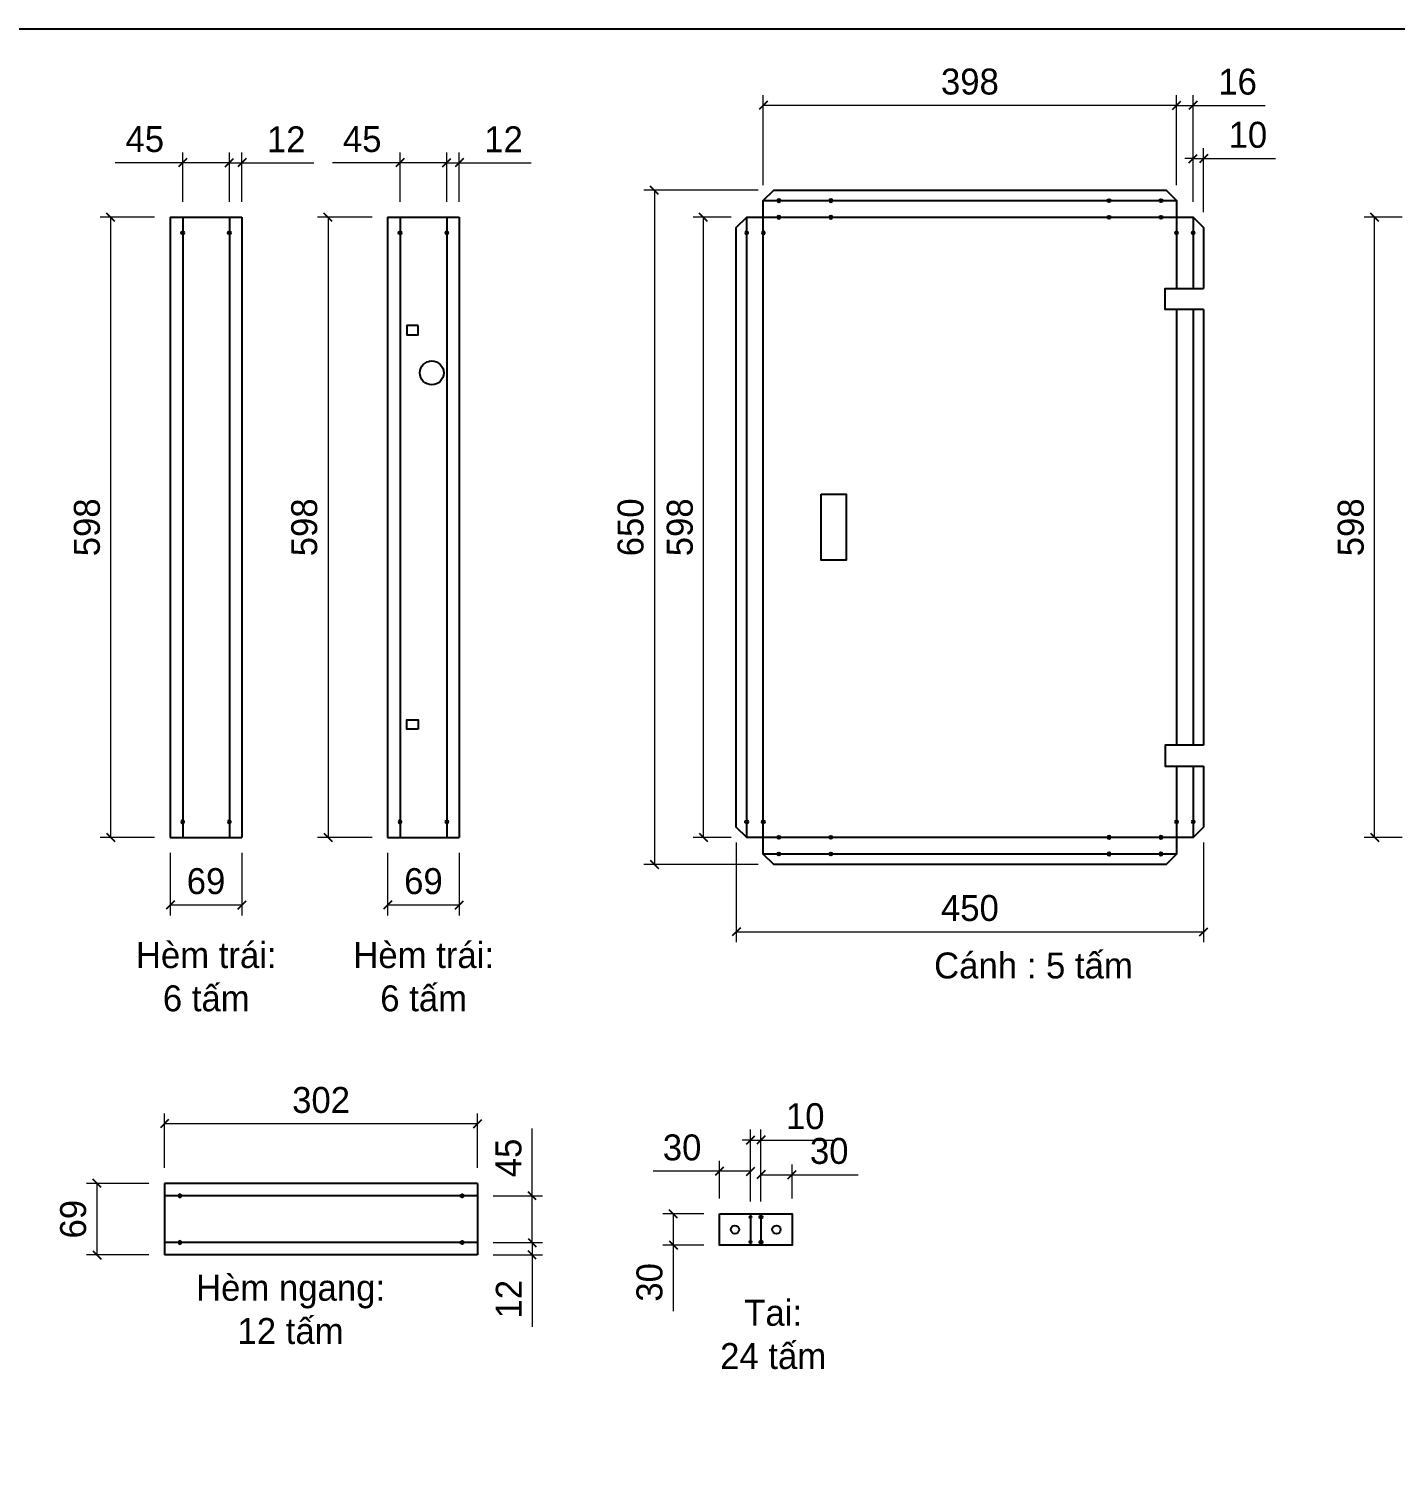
# Model space of a CAD drawing. Header units: millimetres. Extents: x 0 to 4269, y 0 to 3019.
# Drawn here: x 1314 to 2630, y 1626 to 3019 of the extents above; entities that cross this region are included whole.
import ezdxf

# ---------------------------------------------------------------- set-up
doc = ezdxf.new("R2010")
doc.units = ezdxf.units.MM
doc.layers.add('CNC', color=7, linetype='Continuous')
doc.layers.add('DIM', color=253, linetype='Continuous')
doc.styles.add('Arial', font='arial.ttf')
doc.dimstyles.new('Dim-25', dxfattribs={"dimtxt": 25, "dimasz": 8, "dimexe": 10, "dimexo": 15, "dimgap": 10, "dimtad": 1, "dimdec": 0, "dimtxsty": 'Standard', "dimblk": 'OBLIQUE', "dimcen": 10, "dimclrd": 5, "dimclre": 5, "dimclrt": 3, "dimazin": 3, "dimtfac": 1, "dimtdec": 0, "dimtmove": 0, "dimatfit": 3, "dimldrblk": 'OBLIQUE', "dimlwd": 9, "dimlwe": 9})

# ---------------------------------------------------------------- blocks, each defined once
blk = doc.blocks.new('*D17')
at = {"color": 5, "lineweight": 9, "ltscale": 3, "transparency": 16777216}
for p, q in [((2018.8, 1891.7), (2018.8, 1924.5)), ((2048.8, 1891.7), (2048.8, 1924.5)), ((2018.8, 1914.5), (2048.8, 1914.5)), ((2048.8, 1914.5), (2112.5, 1914.5))]:
    blk.add_line(p, q, dxfattribs=at)
at = {"color": 0, "linetype": 'ByBlock', "lineweight": -2}
for p, q in [((2022.8, 1918.5), (2014.8, 1910.5)), ((2044.8, 1910.5), (2052.8, 1918.5))]:
    blk.add_line(p, q, dxfattribs=at)
at = {"layer": 'Defpoints', "color": 0, "ltscale": 3, "transparency": 16777216}
for p in [(2048.8, 1914.5), (2018.8, 1876.7), (2048.8, 1876.7)]:
    blk.add_point(p, dxfattribs=at)
at = {"color": 3, "ltscale": 3, "transparency": 16777216, "insert": (2084.6, 1937.3), "char_height": 25, "attachment_point": 5}
blk.add_mtext('30', dxfattribs=at)
blk = doc.blocks.new('_Oblique')
at = {"color": 0, "linetype": 'ByBlock', "lineweight": -2}
blk.add_line((-0.5, -0.5), (0.5, 0.5), dxfattribs=at)
blk = doc.blocks.new('*D18')
at = {"color": 0, "linetype": 'ByBlock', "lineweight": -2}
for p, q in [((1982.8, 1921.9), (1974.8, 1913.9)), ((2004.8, 1913.9), (2012.8, 1921.9))]:
    blk.add_line(p, q, dxfattribs=at)
at = {"color": 5, "lineweight": 9, "ltscale": 3, "transparency": 16777216}
for p, q in [((1978.8, 1891.7), (1978.8, 1927.9)), ((2008.8, 1891.7), (2008.8, 1927.9)), ((1978.8, 1917.9), (1915.1, 1917.9)), ((2008.8, 1917.9), (1978.8, 1917.9))]:
    blk.add_line(p, q, dxfattribs=at)
at = {"layer": 'Defpoints', "color": 0, "ltscale": 3, "transparency": 16777216}
for p in [(1978.8, 1917.9), (1978.8, 1876.7), (2008.8, 1876.7)]:
    blk.add_point(p, dxfattribs=at)
at = {"color": 3, "ltscale": 3, "transparency": 16777216, "insert": (1942.9, 1940.7), "char_height": 25, "attachment_point": 5}
blk.add_mtext('30', dxfattribs=at)
blk = doc.blocks.new('*D19')
at = {"color": 0, "linetype": 'ByBlock', "lineweight": -2}
for p, q in [((2004.8, 1944), (2012.8, 1952)), ((2022.8, 1952), (2014.8, 1944))]:
    blk.add_line(p, q, dxfattribs=at)
at = {"color": 5, "lineweight": 9, "ltscale": 3, "transparency": 16777216}
for p, q in [((2008.8, 1888.7), (2008.8, 1958)), ((2018.8, 1888.7), (2018.8, 1958)), ((2008.8, 1948), (2000.8, 1948)), ((2008.8, 1948), (2018.8, 1948)), ((2018.8, 1948), (2088.2, 1948))]:
    blk.add_line(p, q, dxfattribs=at)
at = {"layer": 'Defpoints', "color": 0, "ltscale": 3, "transparency": 16777216}
for p in [(2018.8, 1948), (2008.8, 1873.7), (2018.8, 1873.7)]:
    blk.add_point(p, dxfattribs=at)
at = {"color": 3, "ltscale": 3, "transparency": 16777216, "insert": (2061.5, 1970.8), "char_height": 25, "attachment_point": 5}
blk.add_mtext('10', dxfattribs=at)
blk = doc.blocks.new('*D20')
at = {"color": 0, "linetype": 'ByBlock', "lineweight": -2}
for p, q in [((1938.4, 1872.7), (1930.4, 1880.7)), ((1930.4, 1850.7), (1938.4, 1842.7))]:
    blk.add_line(p, q, dxfattribs=at)
at = {"color": 5, "lineweight": 9, "ltscale": 3, "transparency": 16777216}
for p, q in [((1963.8, 1876.7), (1924.4, 1876.7)), ((1934.4, 1876.7), (1934.4, 1846.7)), ((1963.8, 1846.7), (1924.4, 1846.7)), ((1934.4, 1846.7), (1934.4, 1783))]:
    blk.add_line(p, q, dxfattribs=at)
at = {"layer": 'Defpoints', "color": 0, "ltscale": 3, "transparency": 16777216}
for p in [(1978.8, 1876.7), (1934.4, 1846.7), (1978.8, 1846.7)]:
    blk.add_point(p, dxfattribs=at)
at = {"color": 3, "ltscale": 3, "transparency": 16777216, "insert": (1911.6, 1810.8), "char_height": 25, "attachment_point": 5, "rotation": 90}
blk.add_mtext('30', dxfattribs=at)
blk = doc.blocks.new('f3daunguoc')
at = {"layer": 'CNC', "color": 2, "lineweight": -3}
blk.add_circle((0, 0), 1.5, dxfattribs=at)
blk = doc.blocks.new('*D21')
at = {"color": 0, "linetype": 'ByBlock', "lineweight": -2}
for p, q in [((1502.9, 2885.7), (1510.9, 2893.7)), ((1522.9, 2893.7), (1514.9, 2885.7))]:
    blk.add_line(p, q, dxfattribs=at)
at = {"layer": 'Defpoints', "color": 0, "transparency": 16777216}
for p in [(1518.9, 2889.7), (1506.9, 2837.2), (1518.9, 2837.2)]:
    blk.add_point(p, dxfattribs=at)
at = {"layer": 'DIM', "color": 5, "lineweight": 9, "transparency": 16777216}
for p, q in [((1506.9, 2852.2), (1506.9, 2899.7)), ((1518.9, 2852.2), (1518.9, 2899.7)), ((1506.9, 2889.7), (1498.9, 2889.7)), ((1506.9, 2889.7), (1518.9, 2889.7)), ((1518.9, 2889.7), (1588.2, 2889.7))]:
    blk.add_line(p, q, dxfattribs=at)
at = {"layer": 'DIM', "color": 3, "transparency": 16777216, "insert": (1561.6, 2912.3), "char_height": 25, "attachment_point": 5}
blk.add_mtext('12', dxfattribs=at)
blk = doc.blocks.new('*D22')
at = {"color": 0, "linetype": 'ByBlock', "lineweight": -2}
for p, q in [((1465.9, 2893.7), (1457.9, 2885.7)), ((1502.9, 2885.7), (1510.9, 2893.7))]:
    blk.add_line(p, q, dxfattribs=at)
at = {"layer": 'Defpoints', "color": 0, "transparency": 16777216}
for p in [(1461.9, 2889.7), (1461.9, 2837.2), (1506.9, 2837.2)]:
    blk.add_point(p, dxfattribs=at)
at = {"layer": 'DIM', "color": 5, "lineweight": 9, "transparency": 16777216}
for p, q in [((1461.9, 2852.2), (1461.9, 2899.7)), ((1506.9, 2852.2), (1506.9, 2899.7)), ((1461.9, 2889.7), (1396.9, 2889.7)), ((1506.9, 2889.7), (1461.9, 2889.7))]:
    blk.add_line(p, q, dxfattribs=at)
at = {"layer": 'DIM', "color": 3, "transparency": 16777216, "insert": (1425.4, 2912.4), "char_height": 25, "attachment_point": 5}
blk.add_mtext('45', dxfattribs=at)
blk = doc.blocks.new('*D23')
at = {"color": 0, "linetype": 'ByBlock', "lineweight": -2}
for p, q in [((1396.5, 2833.2), (1388.5, 2841.2)), ((1388.5, 2243.6), (1396.5, 2235.6))]:
    blk.add_line(p, q, dxfattribs=at)
at = {"layer": 'Defpoints', "color": 0, "transparency": 16777216}
for p in [(1449.9, 2837.2), (1392.5, 2239.6), (1449.9, 2239.6)]:
    blk.add_point(p, dxfattribs=at)
at = {"layer": 'DIM', "color": 5, "lineweight": 9, "transparency": 16777216}
for p, q in [((1434.9, 2837.2), (1382.5, 2837.2)), ((1392.5, 2837.2), (1392.5, 2239.6)), ((1434.9, 2239.6), (1382.5, 2239.6))]:
    blk.add_line(p, q, dxfattribs=at)
at = {"layer": 'DIM', "color": 3, "transparency": 16777216, "insert": (1369.8, 2538.4), "char_height": 25, "attachment_point": 5, "rotation": 90}
blk.add_mtext('598', dxfattribs=at)
blk = doc.blocks.new('*D24')
at = {"color": 0, "linetype": 'ByBlock', "lineweight": -2}
for p, q in [((1453.9, 2178.5), (1445.9, 2170.5)), ((1514.9, 2170.5), (1522.9, 2178.5))]:
    blk.add_line(p, q, dxfattribs=at)
at = {"layer": 'Defpoints', "color": 0, "transparency": 16777216}
for p in [(1449.9, 2239.6), (1518.9, 2239.6), (1518.9, 2174.5)]:
    blk.add_point(p, dxfattribs=at)
at = {"layer": 'DIM', "color": 5, "lineweight": 9, "transparency": 16777216}
for p, q in [((1449.9, 2224.6), (1449.9, 2164.5)), ((1518.9, 2224.6), (1518.9, 2164.5)), ((1449.9, 2174.5), (1518.9, 2174.5))]:
    blk.add_line(p, q, dxfattribs=at)
at = {"layer": 'DIM', "color": 3, "transparency": 16777216, "insert": (1484.4, 2197.3), "char_height": 25, "attachment_point": 5}
blk.add_mtext('69', dxfattribs=at)
blk = doc.blocks.new('*D25')
at = {"color": 0, "linetype": 'ByBlock', "lineweight": -2}
for p, q in [((1712.3, 2885.7), (1720.3, 2893.7)), ((1732.3, 2893.7), (1724.3, 2885.7))]:
    blk.add_line(p, q, dxfattribs=at)
at = {"layer": 'Defpoints', "color": 0, "transparency": 16777216}
for p in [(1728.3, 2889.7), (1716.3, 2837.2), (1728.3, 2837.2)]:
    blk.add_point(p, dxfattribs=at)
at = {"layer": 'DIM', "color": 5, "lineweight": 9, "transparency": 16777216}
for p, q in [((1716.3, 2852.2), (1716.3, 2899.7)), ((1728.3, 2852.2), (1728.3, 2899.7)), ((1716.3, 2889.7), (1708.3, 2889.7)), ((1716.3, 2889.7), (1728.3, 2889.7)), ((1728.3, 2889.7), (1797.5, 2889.7))]:
    blk.add_line(p, q, dxfattribs=at)
at = {"layer": 'DIM', "color": 3, "transparency": 16777216, "insert": (1770.9, 2912.3), "char_height": 25, "attachment_point": 5}
blk.add_mtext('12', dxfattribs=at)
blk = doc.blocks.new('*D26')
at = {"color": 0, "linetype": 'ByBlock', "lineweight": -2}
for p, q in [((1675.3, 2893.7), (1667.3, 2885.7)), ((1712.3, 2885.7), (1720.3, 2893.7))]:
    blk.add_line(p, q, dxfattribs=at)
at = {"layer": 'Defpoints', "color": 0, "transparency": 16777216}
for p in [(1671.3, 2889.7), (1671.3, 2837.2), (1716.3, 2837.2)]:
    blk.add_point(p, dxfattribs=at)
at = {"layer": 'DIM', "color": 5, "lineweight": 9, "transparency": 16777216}
for p, q in [((1671.3, 2852.2), (1671.3, 2899.7)), ((1716.3, 2852.2), (1716.3, 2899.7)), ((1671.3, 2889.7), (1606.3, 2889.7)), ((1716.3, 2889.7), (1671.3, 2889.7))]:
    blk.add_line(p, q, dxfattribs=at)
at = {"layer": 'DIM', "color": 3, "transparency": 16777216, "insert": (1634.8, 2912.4), "char_height": 25, "attachment_point": 5}
blk.add_mtext('45', dxfattribs=at)
blk = doc.blocks.new('*D27')
at = {"color": 0, "linetype": 'ByBlock', "lineweight": -2}
for p, q in [((1605.9, 2833.2), (1597.9, 2841.2)), ((1597.9, 2243.6), (1605.9, 2235.6))]:
    blk.add_line(p, q, dxfattribs=at)
at = {"layer": 'Defpoints', "color": 0, "transparency": 16777216}
for p in [(1659.3, 2837.2), (1601.9, 2239.6), (1659.3, 2239.6)]:
    blk.add_point(p, dxfattribs=at)
at = {"layer": 'DIM', "color": 5, "lineweight": 9, "transparency": 16777216}
for p, q in [((1644.3, 2837.2), (1591.9, 2837.2)), ((1601.9, 2837.2), (1601.9, 2239.6)), ((1644.3, 2239.6), (1591.9, 2239.6))]:
    blk.add_line(p, q, dxfattribs=at)
at = {"layer": 'DIM', "color": 3, "transparency": 16777216, "insert": (1579.1, 2538.4), "char_height": 25, "attachment_point": 5, "rotation": 90}
blk.add_mtext('598', dxfattribs=at)
blk = doc.blocks.new('*D28')
at = {"color": 0, "linetype": 'ByBlock', "lineweight": -2}
for p, q in [((1663.3, 2178.5), (1655.3, 2170.5)), ((1724.3, 2170.5), (1732.3, 2178.5))]:
    blk.add_line(p, q, dxfattribs=at)
at = {"layer": 'Defpoints', "color": 0, "transparency": 16777216}
for p in [(1659.3, 2239.6), (1728.3, 2239.6), (1728.3, 2174.5)]:
    blk.add_point(p, dxfattribs=at)
at = {"layer": 'DIM', "color": 5, "lineweight": 9, "transparency": 16777216}
for p, q in [((1659.3, 2224.6), (1659.3, 2164.5)), ((1728.3, 2224.6), (1728.3, 2164.5)), ((1659.3, 2174.5), (1728.3, 2174.5))]:
    blk.add_line(p, q, dxfattribs=at)
at = {"layer": 'DIM', "color": 3, "transparency": 16777216, "insert": (1693.8, 2197.3), "char_height": 25, "attachment_point": 5}
blk.add_mtext('69', dxfattribs=at)
blk = doc.blocks.new('*D29')
at = {"color": 0, "linetype": 'ByBlock', "lineweight": -2}
for p, q in [((1794.5, 1853.2), (1802.5, 1845.2)), ((1802.5, 1833.2), (1794.5, 1841.2))]:
    blk.add_line(p, q, dxfattribs=at)
at = {"layer": 'Defpoints', "color": 0, "transparency": 16777216}
for p in [(1746, 1849.2), (1746, 1837.2), (1798.5, 1837.2)]:
    blk.add_point(p, dxfattribs=at)
at = {"layer": 'DIM', "color": 5, "lineweight": 9, "transparency": 16777216}
for p, q in [((1798.5, 1849.2), (1798.5, 1857.2)), ((1761, 1849.2), (1808.5, 1849.2)), ((1798.5, 1849.2), (1798.5, 1837.2)), ((1761, 1837.2), (1808.5, 1837.2)), ((1798.5, 1837.2), (1798.5, 1768))]:
    blk.add_line(p, q, dxfattribs=at)
at = {"layer": 'DIM', "color": 3, "transparency": 16777216, "insert": (1776, 1794.6), "char_height": 25, "attachment_point": 5, "rotation": 90}
blk.add_mtext('12', dxfattribs=at)
blk = doc.blocks.new('*D30')
at = {"color": 0, "linetype": 'ByBlock', "lineweight": -2}
for p, q in [((1802.5, 1890.2), (1794.5, 1898.2)), ((1794.5, 1853.2), (1802.5, 1845.2))]:
    blk.add_line(p, q, dxfattribs=at)
at = {"layer": 'Defpoints', "color": 0, "transparency": 16777216}
for p in [(1746, 1894.2), (1798.5, 1894.2), (1746, 1849.2)]:
    blk.add_point(p, dxfattribs=at)
at = {"layer": 'DIM', "color": 5, "lineweight": 9, "transparency": 16777216}
for p, q in [((1798.5, 1894.2), (1798.5, 1959.2)), ((1761, 1894.2), (1808.5, 1894.2)), ((1798.5, 1849.2), (1798.5, 1894.2)), ((1761, 1849.2), (1808.5, 1849.2))]:
    blk.add_line(p, q, dxfattribs=at)
at = {"layer": 'DIM', "color": 3, "transparency": 16777216, "insert": (1775.8, 1930.7), "char_height": 25, "attachment_point": 5, "rotation": 90}
blk.add_mtext('45', dxfattribs=at)
blk = doc.blocks.new('*D31')
at = {"color": 0, "linetype": 'ByBlock', "lineweight": -2}
for p, q in [((1448.4, 1967.6), (1440.4, 1959.6)), ((1742, 1959.6), (1750, 1967.6))]:
    blk.add_line(p, q, dxfattribs=at)
at = {"layer": 'Defpoints', "color": 0, "transparency": 16777216}
for p in [(1444.4, 1963.6), (1444.4, 1906.2), (1746, 1906.2)]:
    blk.add_point(p, dxfattribs=at)
at = {"layer": 'DIM', "color": 5, "lineweight": 9, "transparency": 16777216}
for p, q in [((1444.4, 1921.2), (1444.4, 1973.6)), ((1746, 1921.2), (1746, 1973.6)), ((1746, 1963.6), (1444.4, 1963.6))]:
    blk.add_line(p, q, dxfattribs=at)
at = {"layer": 'DIM', "color": 3, "transparency": 16777216, "insert": (1595.2, 1986.4), "char_height": 25, "attachment_point": 5}
blk.add_mtext('302', dxfattribs=at)
blk = doc.blocks.new('*D32')
at = {"color": 0, "linetype": 'ByBlock', "lineweight": -2}
for p, q in [((1383.3, 1902.2), (1375.3, 1910.2)), ((1375.3, 1841.2), (1383.3, 1833.2))]:
    blk.add_line(p, q, dxfattribs=at)
at = {"layer": 'Defpoints', "color": 0, "transparency": 16777216}
for p in [(1444.4, 1906.2), (1379.3, 1837.2), (1444.4, 1837.2)]:
    blk.add_point(p, dxfattribs=at)
at = {"layer": 'DIM', "color": 5, "lineweight": 9, "transparency": 16777216}
for p, q in [((1429.4, 1906.2), (1369.3, 1906.2)), ((1379.3, 1906.2), (1379.3, 1837.2)), ((1429.4, 1837.2), (1369.3, 1837.2))]:
    blk.add_line(p, q, dxfattribs=at)
at = {"layer": 'DIM', "color": 3, "transparency": 16777216, "insert": (1356.5, 1871.7), "char_height": 25, "attachment_point": 5, "rotation": 90}
blk.add_mtext('69', dxfattribs=at)
blk = doc.blocks.new('KHUNG CHUẨN')
at = {"color": 7}
blk.add_lwpolyline([(16919.25, -26555.16), (19889.25, -26555.16), (19889.25, -28655.16), (16919.25, -28655.16)], close=True, dxfattribs=at)
at = {"color": 3, "style": 'Arial'}
for tag, p in [('#01', (17055.57, -28580.1)), ('#02', (17431.39, -28580.1)), ('#03', (18030.58, -28580.1)), ('#08', (18751.7, -28580.1)), ('#10', (19064.78, -28580.1)), ('#11', (19060.3, -28625.69)), ('#12', (19806.46, -28628.91)), ('#04', (17024.77, -28634.62)), ('#05', (17308.45, -28633.02)), ('#06', (17632.65, -28633.73)), ('#07', (18002.01, -28634.74)), ('#09', (18753.85, -28632.6))]:
    blk.add_attdef(tag, p, '', height=20, dxfattribs=at)
blk = doc.blocks.new('*D33')
at = {"color": 0, "linetype": 'ByBlock', "lineweight": -2}
for p, q in [((2431.1, 2889.7), (2439.1, 2897.7)), ((2449.1, 2897.7), (2441.1, 2889.7))]:
    blk.add_line(p, q, dxfattribs=at)
at = {"layer": 'Defpoints', "color": 0, "ltscale": 3, "transparency": 16777216}
for p in [(2445.1, 2893.7), (2435.1, 2837.2), (2445.1, 2827.2)]:
    blk.add_point(p, dxfattribs=at)
at = {"layer": 'DIM', "color": 5, "lineweight": 9, "ltscale": 3, "transparency": 16777216}
for p, q in [((2435.1, 2852.2), (2435.1, 2903.7)), ((2445.1, 2842.2), (2445.1, 2903.7)), ((2435.1, 2893.7), (2427.1, 2893.7)), ((2435.1, 2893.7), (2445.1, 2893.7)), ((2445.1, 2893.7), (2514.5, 2893.7))]:
    blk.add_line(p, q, dxfattribs=at)
at = {"layer": 'DIM', "color": 3, "ltscale": 3, "transparency": 16777216, "insert": (2487.8, 2916.5), "char_height": 25, "attachment_point": 5}
blk.add_mtext('10', dxfattribs=at)
blk = doc.blocks.new('*D34')
at = {"color": 0, "linetype": 'ByBlock', "lineweight": -2}
for p, q in [((2415.1, 2941), (2423.1, 2949)), ((2439.1, 2949), (2431.1, 2941))]:
    blk.add_line(p, q, dxfattribs=at)
at = {"layer": 'Defpoints', "color": 0, "ltscale": 3, "transparency": 16777216}
for p in [(2435.1, 2945), (2419.1, 2853.2), (2435.1, 2837.2)]:
    blk.add_point(p, dxfattribs=at)
at = {"layer": 'DIM', "color": 5, "lineweight": 9, "ltscale": 3, "transparency": 16777216}
for p, q in [((2419.1, 2868.2), (2419.1, 2955)), ((2435.1, 2852.2), (2435.1, 2955)), ((2419.1, 2945), (2411.1, 2945)), ((2419.1, 2945), (2435.1, 2945)), ((2435.1, 2945), (2504.6, 2945))]:
    blk.add_line(p, q, dxfattribs=at)
at = {"layer": 'DIM', "color": 3, "ltscale": 3, "transparency": 16777216, "insert": (2477.9, 2967.7), "char_height": 25, "attachment_point": 5}
blk.add_mtext('16', dxfattribs=at)
blk = doc.blocks.new('*D35')
at = {"color": 0, "linetype": 'ByBlock', "lineweight": -2}
for p, q in [((2025.1, 2949), (2017.1, 2941)), ((2415.1, 2941), (2423.1, 2949))]:
    blk.add_line(p, q, dxfattribs=at)
at = {"layer": 'Defpoints', "color": 0, "ltscale": 3, "transparency": 16777216}
for p in [(2021.1, 2945), (2021.1, 2853.2), (2419.1, 2853.2)]:
    blk.add_point(p, dxfattribs=at)
at = {"layer": 'DIM', "color": 5, "lineweight": 9, "ltscale": 3, "transparency": 16777216}
for p, q in [((2021.1, 2868.2), (2021.1, 2955)), ((2419.1, 2868.2), (2419.1, 2955)), ((2419.1, 2945), (2021.1, 2945))]:
    blk.add_line(p, q, dxfattribs=at)
at = {"layer": 'DIM', "color": 3, "ltscale": 3, "transparency": 16777216, "insert": (2220.1, 2967.8), "char_height": 25, "attachment_point": 5}
blk.add_mtext('398', dxfattribs=at)
blk = doc.blocks.new('*D36')
at = {"color": 0, "linetype": 'ByBlock', "lineweight": -2}
for p, q in [((1920.2, 2859.2), (1912.2, 2867.2)), ((1912.2, 2217.6), (1920.2, 2209.6))]:
    blk.add_line(p, q, dxfattribs=at)
at = {"layer": 'Defpoints', "color": 0, "ltscale": 3, "transparency": 16777216}
for p in [(2031.1, 2863.2), (1916.2, 2213.6), (2031.1, 2213.6)]:
    blk.add_point(p, dxfattribs=at)
at = {"layer": 'DIM', "color": 5, "lineweight": 9, "ltscale": 3, "transparency": 16777216}
for p, q in [((2016.1, 2863.2), (1906.2, 2863.2)), ((1916.2, 2863.2), (1916.2, 2213.6)), ((2016.1, 2213.6), (1906.2, 2213.6))]:
    blk.add_line(p, q, dxfattribs=at)
at = {"layer": 'DIM', "color": 3, "ltscale": 3, "transparency": 16777216, "insert": (1893.4, 2538.4), "char_height": 25, "attachment_point": 5, "rotation": 90}
blk.add_mtext('650', dxfattribs=at)
blk = doc.blocks.new('*D37')
at = {"color": 0, "linetype": 'ByBlock', "lineweight": -2}
for p, q in [((1967.5, 2833.2), (1959.5, 2841.2)), ((1959.5, 2243.6), (1967.5, 2235.6))]:
    blk.add_line(p, q, dxfattribs=at)
at = {"layer": 'Defpoints', "color": 0, "ltscale": 3, "transparency": 16777216}
for p in [(1963.5, 2837.2), (2005.1, 2837.2), (2005.1, 2239.6)]:
    blk.add_point(p, dxfattribs=at)
at = {"layer": 'DIM', "color": 5, "lineweight": 9, "ltscale": 3, "transparency": 16777216}
for p, q in [((1990.1, 2837.2), (1953.5, 2837.2)), ((1963.5, 2239.6), (1963.5, 2837.2)), ((1990.1, 2239.6), (1953.5, 2239.6))]:
    blk.add_line(p, q, dxfattribs=at)
at = {"layer": 'DIM', "color": 3, "ltscale": 3, "transparency": 16777216, "insert": (1940.8, 2538.4), "char_height": 25, "attachment_point": 5, "rotation": 90}
blk.add_mtext('598', dxfattribs=at)
blk = doc.blocks.new('*D38')
at = {"color": 0, "linetype": 'ByBlock', "lineweight": -2}
for p, q in [((1999.1, 2152.6), (1991.1, 2144.6)), ((2441.1, 2144.6), (2449.1, 2152.6))]:
    blk.add_line(p, q, dxfattribs=at)
at = {"layer": 'Defpoints', "color": 0, "ltscale": 3, "transparency": 16777216}
for p in [(1995.1, 2249.6), (2445.1, 2249.6), (2445.1, 2148.6)]:
    blk.add_point(p, dxfattribs=at)
at = {"layer": 'DIM', "color": 5, "lineweight": 9, "ltscale": 3, "transparency": 16777216}
for p, q in [((1995.1, 2234.6), (1995.1, 2138.6)), ((2445.1, 2234.6), (2445.1, 2138.6)), ((1995.1, 2148.6), (2445.1, 2148.6))]:
    blk.add_line(p, q, dxfattribs=at)
at = {"layer": 'DIM', "color": 3, "ltscale": 3, "transparency": 16777216, "insert": (2220.1, 2171.4), "char_height": 25, "attachment_point": 5}
blk.add_mtext('450', dxfattribs=at)
blk = doc.blocks.new('*D42')
at = {"color": 0, "linetype": 'ByBlock', "lineweight": -2}
for p, q in [((2613.8, 2833.2), (2605.8, 2841.2)), ((2605.8, 2243.6), (2613.8, 2235.6))]:
    blk.add_line(p, q, dxfattribs=at)
at = {"layer": 'Defpoints', "color": 0, "ltscale": 3, "transparency": 16777216}
for p in [(2609.8, 2837.2), (2651.4, 2837.2), (2651.4, 2239.6)]:
    blk.add_point(p, dxfattribs=at)
at = {"layer": 'DIM', "color": 5, "lineweight": 9, "ltscale": 3, "transparency": 16777216}
for p, q in [((2636.4, 2837.2), (2599.8, 2837.2)), ((2609.8, 2239.6), (2609.8, 2837.2)), ((2636.4, 2239.6), (2599.8, 2239.6))]:
    blk.add_line(p, q, dxfattribs=at)
at = {"layer": 'DIM', "color": 3, "ltscale": 3, "transparency": 16777216, "insert": (2587, 2538.4), "char_height": 25, "attachment_point": 5, "rotation": 90}
blk.add_mtext('598', dxfattribs=at)

msp = doc.modelspace()

# ---------------------------------------------------------------- linework, layer by layer
at = {"color": 7}
for p, q in [((1449.9, 2837.2), (1449.9, 2239.6)), ((1449.9, 2837.2), (1518.9, 2837.2)), ((1461.9, 2837.2), (1461.9, 2239.6)), ((1506.9, 2837.2), (1506.9, 2239.6)), ((1518.9, 2837.2), (1518.9, 2239.6)), ((1659.3, 2837.2), (1659.3, 2239.6)), ((1659.3, 2837.2), (1728.3, 2837.2)), ((1671.3, 2837.2), (1671.3, 2239.6)), ((1716.3, 2837.2), (1716.3, 2239.6)), ((1728.3, 2837.2), (1728.3, 2239.6)), ((1746, 1906.2), (1444.4, 1906.2)), ((1746, 1894.2), (1444.4, 1894.2)), ((1746, 1906.2), (1746, 1837.2)), ((1746, 1849.2), (1444.4, 1849.2)), ((1746, 1837.2), (1444.4, 1837.2))]:
    msp.add_line(p, q, dxfattribs=at)
at = {"color": 2}
for p, q in [((1449.9, 2239.6), (1518.9, 2239.6)), ((1659.3, 2239.6), (1728.3, 2239.6)), ((1444.4, 1906.2), (1444.4, 1837.2))]:
    msp.add_line(p, q, dxfattribs=at)
at = {"color": 2, "ltscale": 3}
for p, q in [((2008.8, 1876.7), (2008.8, 1846.7)), ((2018.8, 1876.7), (2018.8, 1846.7))]:
    msp.add_line(p, q, dxfattribs=at)
at = {"color": 7}
for points in [[(2445.1, 2308.4), (2445.1, 2249.6), (2435.1, 2239.6), (2419.1, 2239.6), (2419.1, 2223.6), (2409.1, 2213.6), (2031.1, 2213.6), (2021.1, 2223.6), (2021.1, 2239.6), (2005.1, 2239.6), (1995.1, 2249.6), (1995.1, 2827.2), (2005.1, 2837.2), (2021.1, 2837.2), (2021.1, 2853.2), (2031.1, 2863.2), (2409.1, 2863.2), (2419.1, 2853.2), (2419.1, 2837.2), (2435.1, 2837.2), (2445.1, 2827.2), (2445.1, 2768.4)], [(2021.1, 2853.2), (2419.1, 2853.2)], [(2005.1, 2239.6), (2005.1, 2837.2)], [(2419.1, 2308.4), (2419.1, 2239.6), (2021.1, 2239.6), (2021.1, 2837.2), (2419.1, 2837.2), (2419.1, 2768.4)], [(2435.1, 2837.2), (2435.1, 2768.4)], [(2419.1, 2748.4), (2419.1, 2328.4)], [(2435.1, 2748.4), (2435.1, 2328.4)], [(2445.1, 2748.4), (2445.1, 2328.4)], [(2435.1, 2308.4), (2435.1, 2239.6)], [(2419.1, 2223.6), (2021.1, 2223.6)]]:
    msp.add_lwpolyline(points, dxfattribs=at)
at = {"color": 2}
for points in [[(2445.1, 2748.4), (2408.1, 2748.4), (2408.1, 2768.4), (2445.1, 2768.4)], [(2445.1, 2328.4), (2408.1, 2328.4), (2408.1, 2308.4), (2445.1, 2308.4)]]:
    msp.add_lwpolyline(points, dxfattribs=at)
for points in [[(1688.8, 2733), (1677.8, 2733), (1677.8, 2724), (1688.8, 2724)], [(1688.8, 2343.8), (1677.8, 2343.8), (1677.8, 2352.8), (1688.8, 2352.8)]]:
    msp.add_lwpolyline(points, close=True, dxfattribs=at)
at = {"color": 2, "linetype": 'Continuous'}
msp.add_lwpolyline([(2076.9, 2570.2), (2100.9, 2570.2), (2100.9, 2506.7), (2076.9, 2506.7)], close=True, dxfattribs=at)
at = {"color": 2, "ltscale": 3}
msp.add_lwpolyline([(1978.8, 1876.7), (2048.8, 1876.7), (2048.8, 1846.7), (1978.8, 1846.7)], close=True, dxfattribs=at)
for centre, radius in [((1701.8, 2687.2), 11.5), ((2008.8, 1873.7), 1), ((2018.8, 1873.7), 1.5), ((1993.8, 1861.7), 4), ((2033.8, 1861.7), 4), ((2008.8, 1849.7), 1), ((2018.8, 1849.7), 1.5)]:
    msp.add_circle(centre, radius, dxfattribs=at)

# ---------------------------------------------------------------- block references
at = {"color": 3, "xscale": 1.437480000005962, "yscale": 1.437480000005962, "zscale": 1.437480000005962}
msp.add_blockref('KHUNG CHUẨN', (-24321.1, 41191.2), dxfattribs=at)
at = {"lineweight": -3, "xscale": -1}
for p, rotation in [((2036.1, 2853.2), 180), ((2086.1, 2853.2), 180), ((2036.1, 2837.2), 180), ((2086.1, 2837.2), 180), ((2005.1, 2822.2), 180), ((2021.1, 2822.2), 180), ((1459.4, 1894.2), 270), ((1459.4, 1849.2), 270)]:
    msp.add_blockref('f3daunguoc', p, dxfattribs=dict(at, rotation=rotation))
at = {"lineweight": -3}
for p, rotation in [((2354.1, 2853.2), 180), ((2404.1, 2853.2), 180), ((2354.1, 2837.2), 180), ((2404.1, 2837.2), 180), ((1461.9, 2822.2), 180), ((1506.9, 2822.2), 180), ((1671.3, 2822.2), 180), ((1716.3, 2822.2), 180), ((2419.1, 2822.2), 180), ((2435.1, 2822.2), 180), ((1731, 1894.2), 90), ((1731, 1849.2), 90)]:
    msp.add_blockref('f3daunguoc', p, dxfattribs=dict(at, rotation=rotation))
at = {"lineweight": -3, "xscale": -1}
for p in [(1461.9, 2254.6), (1506.9, 2254.6), (1671.3, 2254.6), (1716.3, 2254.6), (2419.1, 2254.6), (2435.1, 2254.6), (2354.1, 2239.6), (2404.1, 2239.6), (2354.1, 2223.6), (2404.1, 2223.6)]:
    msp.add_blockref('f3daunguoc', p, dxfattribs=at)
at = {"lineweight": -3}
for p in [(2005.1, 2254.6), (2021.1, 2254.6), (2036.1, 2239.6), (2086.1, 2239.6), (2036.1, 2223.6), (2086.1, 2223.6)]:
    msp.add_blockref('f3daunguoc', p, dxfattribs=at)

# ---------------------------------------------------------------- texts
at = {"color": 2, "char_height": 25, "attachment_point": 5}
for s, insert, width in [('Hèm trái: \\P6 tấm', (1484.6, 2105.2), 785), ('Hèm trái: \\P6 tấm', (1694, 2105.2), 785), ('Cánh : 5 tấm', (2281.3, 2116), 1073), ('Hèm ngang: \\P12 tấm', (1565.8, 1784.6), 489), ('Tai: \\P24 tấm', (2030.6, 1760.5), 489)]:
    msp.add_mtext(s, dxfattribs=dict(at, insert=insert, width=width))

# ---------------------------------------------------------------- dimensions: what is measured, and where the dimension line sits
at = {"color": 2, "ltscale": 3}
for base, p1, p2, picture, middle in [((2018.8, 1948), (2008.8, 1873.7), (2018.8, 1873.7), '*D19', (2061.5, 1970.8)), ((1978.8, 1917.9), (2008.8, 1876.7), (1978.8, 1876.7), '*D18', (1942.9, 1940.7)), ((2048.8, 1914.5), (2018.8, 1876.7), (2048.8, 1876.7), '*D17', (2084.6, 1937.3))]:
    dim = msp.add_linear_dim(base=base, p1=p1, p2=p2, dimstyle='Dim-25', dxfattribs=at)
    dim.commit()
    dim.dimension.update_dxf_attribs({"geometry": picture, "text_midpoint": middle})
dim = msp.add_linear_dim(base=(1934.4, 1846.7), p1=(1978.8, 1876.7), p2=(1978.8, 1846.7), angle=90, dimstyle='Dim-25', dxfattribs=at)
dim.commit()
dim.dimension.update_dxf_attribs({"geometry": '*D20', "text_midpoint": (1911.6, 1810.8)})
at = {"layer": 'DIM', "color": 7, "ltscale": 3}
for base, p1, p2, picture, middle in [((2021.1, 2945), (2419.1, 2853.2), (2021.1, 2853.2), '*D35', (2220.1, 2967.8)), ((2435.1, 2945), (2419.1, 2853.2), (2435.1, 2837.2), '*D34', (2477.9, 2967.7)), ((2445.1, 2893.7), (2435.1, 2837.2), (2445.1, 2827.2), '*D33', (2487.8, 2916.5)), ((2445.1, 2148.6), (1995.1, 2249.6), (2445.1, 2249.6), '*D38', (2220.1, 2171.4))]:
    dim = msp.add_linear_dim(base=base, p1=p1, p2=p2, dimstyle='Dim-25', dxfattribs=at)
    dim.commit()
    dim.dimension.update_dxf_attribs({"geometry": picture, "text_midpoint": middle})
at = {"layer": 'DIM', "color": 2}
for base, p1, p2, picture, middle in [((1461.9, 2889.7), (1506.9, 2837.2), (1461.9, 2837.2), '*D22', (1425.4, 2912.4)), ((1518.9, 2889.7), (1506.9, 2837.2), (1518.9, 2837.2), '*D21', (1561.6, 2912.3)), ((1671.3, 2889.7), (1716.3, 2837.2), (1671.3, 2837.2), '*D26', (1634.8, 2912.4)), ((1728.3, 2889.7), (1716.3, 2837.2), (1728.3, 2837.2), '*D25', (1770.9, 2912.3)), ((1518.9, 2174.5), (1449.9, 2239.6), (1518.9, 2239.6), '*D24', (1484.4, 2197.3)), ((1728.3, 2174.5), (1659.3, 2239.6), (1728.3, 2239.6), '*D28', (1693.8, 2197.3)), ((1444.4, 1963.6), (1746, 1906.2), (1444.4, 1906.2), '*D31', (1595.2, 1986.4))]:
    dim = msp.add_linear_dim(base=base, p1=p1, p2=p2, dimstyle='Dim-25', dxfattribs=at)
    dim.commit()
    dim.dimension.update_dxf_attribs({"geometry": picture, "text_midpoint": middle})
at = {"layer": 'DIM', "color": 7, "ltscale": 3}
for base, p1, p2, picture, middle in [((1916.2, 2213.6), (2031.1, 2863.2), (2031.1, 2213.6), '*D36', (1893.4, 2538.4)), ((1963.5, 2837.2), (2005.1, 2239.6), (2005.1, 2837.2), '*D37', (1940.8, 2538.4)), ((2609.8, 2837.2), (2651.4, 2239.6), (2651.4, 2837.2), '*D42', (2587, 2538.4))]:
    dim = msp.add_linear_dim(base=base, p1=p1, p2=p2, angle=90, dimstyle='Dim-25', dxfattribs=at)
    dim.commit()
    dim.dimension.update_dxf_attribs({"geometry": picture, "text_midpoint": middle})
at = {"layer": 'DIM', "color": 2}
for base, p1, p2, angle, picture, middle in [((1392.5, 2239.6), (1449.9, 2837.2), (1449.9, 2239.6), 90, '*D23', (1369.8, 2538.4)), ((1601.9, 2239.6), (1659.3, 2837.2), (1659.3, 2239.6), 90, '*D27', (1579.1, 2538.4)), ((1798.5, 1894.2), (1746, 1849.2), (1746, 1894.2), 270, '*D30', (1775.8, 1930.7)), ((1379.3, 1837.2), (1444.4, 1906.2), (1444.4, 1837.2), 270, '*D32', (1356.5, 1871.7)), ((1798.5, 1837.2), (1746, 1849.2), (1746, 1837.2), 270, '*D29', (1776, 1794.6))]:
    dim = msp.add_linear_dim(base=base, p1=p1, p2=p2, angle=angle, dimstyle='Dim-25', dxfattribs=at)
    dim.commit()
    dim.dimension.update_dxf_attribs({"geometry": picture, "text_midpoint": middle})

doc.saveas('drawing.dxf')
